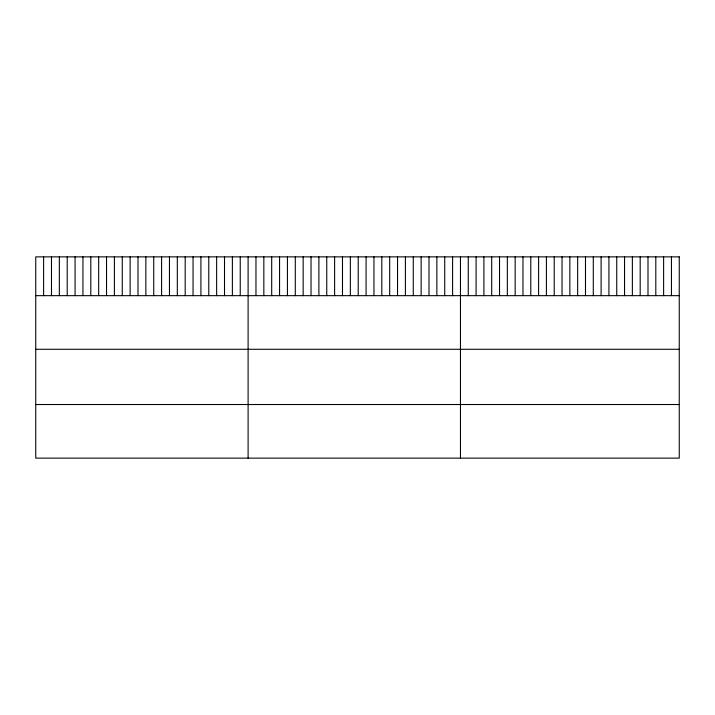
<?xml version="1.0" encoding="UTF-8"?>
<svg xmlns="http://www.w3.org/2000/svg" width="715" height="715" viewBox="0 0 715 715"><rect width="100%" height="100%" fill="white"/><g stroke="black" fill="none" stroke-linecap="round" stroke-linejoin="round"><path stroke-width="1.07" d="M35.75 295.661L679.25 295.661M35.75 349.278L679.25 349.278M35.75 404.52L679.25 404.52M671.439 256.864L671.439 295.661M663.618 256.864L663.618 295.661M655.807 256.864L655.807 295.661M647.996 256.864L647.996 295.661M640.184 256.864L640.184 295.661M632.364 256.864L632.364 295.661M624.553 256.864L624.553 295.661M616.741 256.864L616.741 295.661M608.921 256.864L608.921 295.661M601.109 256.864L601.109 295.661M593.298 256.864L593.298 295.661M585.487 256.864L585.487 295.661M577.666 256.864L577.666 295.661M569.855 256.864L569.855 295.661M562.044 256.864L562.044 295.661M554.223 256.864L554.223 295.661M546.412 256.864L546.412 295.661M538.601 256.864L538.601 295.661M530.789 256.864L530.789 295.661M522.969 256.864L522.969 295.661M515.158 256.864L515.158 295.661M507.346 256.864L507.346 295.661M499.526 256.864L499.526 295.661M491.714 256.864L491.714 295.661M483.903 256.864L483.903 295.661M476.092 256.864L476.092 295.661M468.271 256.864L468.271 295.661M460.46 256.864L460.46 458.136M452.595 256.864L452.595 295.661M444.73 256.864L444.73 295.661M436.865 256.864L436.865 295.661M429 256.864L429 295.661M421.135 256.864L421.135 295.661M413.27 256.864L413.27 295.661M405.405 256.864L405.405 295.661M397.54 256.864L397.54 295.661M389.675 256.864L389.675 295.661M381.81 256.864L381.81 295.661M373.945 256.864L373.945 295.661M366.08 256.864L366.08 295.661M358.215 256.864L358.215 295.661M350.35 256.864L350.35 295.661M342.485 256.864L342.485 295.661M334.62 256.864L334.62 295.661M326.755 256.864L326.755 295.661M318.89 256.864L318.89 295.661M311.025 256.864L311.025 295.661M303.16 256.864L303.16 295.661M295.295 256.864L295.295 295.661M287.43 256.864L287.43 295.661M279.565 256.864L279.565 295.661M271.7 256.864L271.7 295.661M263.835 256.864L263.835 295.661M255.97 256.864L255.97 295.661M248.105 256.864L248.105 458.136M240.24 256.864L240.24 295.661M232.375 256.864L232.375 295.661M224.51 256.864L224.51 295.661M216.645 256.864L216.645 295.661M208.78 256.864L208.78 295.661M200.915 256.864L200.915 295.661M193.05 256.864L193.05 295.661M185.185 256.864L185.185 295.661M177.32 256.864L177.32 295.661M169.455 256.864L169.455 295.661M161.59 256.864L161.59 295.661M153.725 256.864L153.725 295.661M145.86 256.864L145.86 295.661M137.995 256.864L137.995 295.661M130.13 256.864L130.13 295.661M122.265 256.864L122.265 295.661M114.4 256.864L114.4 295.661M106.535 256.864L106.535 295.661M98.67 256.864L98.67 295.661M90.805 256.864L90.805 295.661M82.94 256.864L82.94 295.661M75.075 256.864L75.075 295.661M67.21 256.864L67.21 295.661M59.345 256.864L59.345 295.661M51.48 256.864L51.48 295.661M43.615 256.864L43.615 295.661M679.25 256.864L35.75 256.864L35.75 458.136L679.25 458.136L679.25 256.864"/></g></svg>
